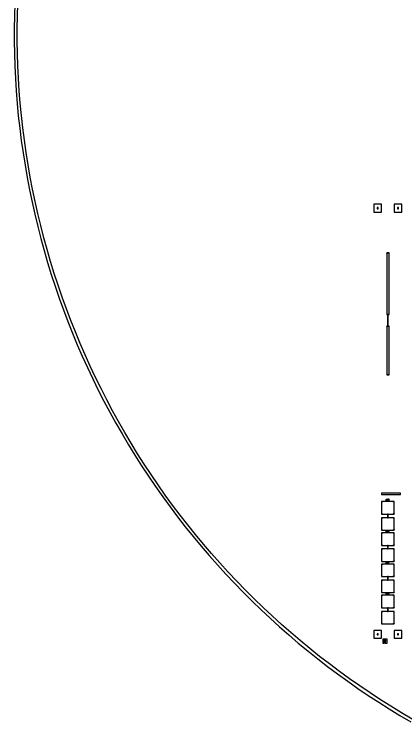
# Model space of a CAD drawing. Extents: x -50899 to 50899, y -48295 to 50898.
# Drawn here: x -50899 to -25850, y -44030 to 1302 of the extents above; entities that cross this region are included whole.
import ezdxf

# ---------------------------------------------------------------- set-up
doc = ezdxf.new("R2010")
doc.units = 0

# ---------------------------------------------------------------- blocks, each defined once
blk = doc.blocks.new('A')
for points in [[(-100, 28250), (-100, 27750), (400, 27750), (400, 28250), (-100, 28250)], [(1200, 28250), (1200, 27750), (1700, 27750), (1700, 28250), (1200, 28250)], [(110, 28040), (110, 27960), (190, 27960), (190, 28040), (110, 28040)], [(1410, 28040), (1410, 27960), (1490, 27960), (1490, 28040), (1410, 28040)], [(725, 25130), (725, 21180), (875, 21180), (875, 25130), (725, 25130)], [(725, 25130), (725, 25090), (765, 25090), (765, 25130), (725, 25130)], [(725, 25090), (730, 25110), (745, 25125), (765, 25130), (765, 25110), (755, 25107), (748, 25100), (745, 25090), (725, 25090)], [(745, 25090), (748, 25100), (755, 25107), (765, 25110), (765, 25090), (765, 25090), (765, 25090), (765, 25090), (745, 25090)], [(835, 25130), (835, 25090), (875, 25090), (875, 25130), (835, 25130)], [(875, 25090), (870, 25110), (855, 25125), (835, 25130), (835, 25110), (845, 25107), (852, 25100), (855, 25090), (875, 25090)], [(855, 25090), (852, 25100), (845, 25107), (835, 25110), (835, 25090), (835, 25090), (835, 25090), (835, 25090), (855, 25090)], [(765, 21180), (765, 21220), (725, 21220), (725, 21180), (765, 21180)], [(725, 21220), (730, 21200), (745, 21185), (765, 21180), (765, 21200), (755, 21203), (748, 21210), (745, 21220), (725, 21220)], [(745, 21220), (748, 21210), (755, 21203), (765, 21200), (765, 21220), (765, 21220), (765, 21220), (765, 21220), (745, 21220)], [(775, 21180), (775, 21170), (785, 21170), (785, 21180), (775, 21180)], [(785, 21170), (784, 21175), (780, 21179), (775, 21180), (775, 21175), (777, 21174), (779, 21172), (780, 21170), (785, 21170)], [(780, 21170), (779, 21172), (777, 21174), (775, 21175), (775, 21170), (775, 21170), (775, 21170), (775, 21170), (780, 21170)], [(785, 21180), (785, 20810), (815, 20810), (815, 21180), (785, 21180)], [(815, 21180), (815, 21170), (825, 21170), (825, 21180), (815, 21180)], [(815, 21170), (816, 21175), (820, 21179), (825, 21180), (825, 21175), (822, 21174), (821, 21172), (820, 21170), (815, 21170)], [(820, 21170), (821, 21172), (822, 21174), (825, 21175), (825, 21170), (825, 21170), (825, 21170), (825, 21170), (820, 21170)], [(875, 21180), (875, 21220), (835, 21220), (835, 21180), (875, 21180)], [(875, 21220), (870, 21200), (855, 21185), (835, 21180), (835, 21200), (845, 21203), (852, 21210), (855, 21220), (875, 21220)], [(855, 21220), (852, 21210), (845, 21203), (835, 21200), (835, 21220), (835, 21220), (835, 21220), (835, 21220), (855, 21220)], [(725, 20430), (725, 17330), (875, 17330), (875, 20430), (725, 20430)], [(725, 20430), (725, 20390), (765, 20390), (765, 20430), (725, 20430)], [(725, 20390), (730, 20410), (745, 20425), (765, 20430), (765, 20410), (755, 20407), (748, 20400), (745, 20390), (725, 20390)], [(745, 20390), (748, 20400), (755, 20407), (765, 20410), (765, 20390), (765, 20390), (765, 20390), (765, 20390), (745, 20390)], [(785, 20430), (785, 20440), (775, 20440), (775, 20430), (785, 20430)], [(785, 20440), (784, 20435), (780, 20431), (775, 20430), (775, 20435), (777, 20436), (779, 20438), (780, 20440), (785, 20440)], [(780, 20440), (779, 20438), (777, 20436), (775, 20435), (775, 20440), (775, 20440), (775, 20440), (775, 20440), (780, 20440)], [(785, 20780), (785, 20430), (815, 20430), (815, 20780), (785, 20780)], [(807, 20815), (807, 20820), (792, 20820), (792, 20815), (807, 20815)], [(792, 20775), (792, 20770), (807, 20770), (807, 20775), (792, 20775)], [(802, 20810), (802, 20815), (797, 20815), (797, 20810), (802, 20810)], [(797, 20780), (797, 20775), (802, 20775), (802, 20780), (797, 20780)], [(825, 20430), (825, 20440), (815, 20440), (815, 20430), (825, 20430)], [(815, 20440), (816, 20435), (820, 20431), (825, 20430), (825, 20435), (822, 20436), (821, 20438), (820, 20440), (815, 20440)], [(820, 20440), (821, 20438), (822, 20436), (825, 20435), (825, 20440), (825, 20440), (825, 20440), (825, 20440), (820, 20440)], [(835, 20430), (835, 20390), (875, 20390), (875, 20430), (835, 20430)], [(875, 20390), (870, 20410), (855, 20425), (835, 20430), (835, 20410), (845, 20407), (852, 20400), (855, 20390), (875, 20390)], [(855, 20390), (852, 20400), (845, 20407), (835, 20410), (835, 20390), (835, 20390), (835, 20390), (835, 20390), (855, 20390)], [(765, 17330), (765, 17370), (725, 17370), (725, 17330), (765, 17330)], [(725, 17370), (730, 17350), (745, 17335), (765, 17330), (765, 17350), (755, 17353), (748, 17360), (745, 17370), (725, 17370)], [(745, 17370), (748, 17360), (755, 17353), (765, 17350), (765, 17370), (765, 17370), (765, 17370), (765, 17370), (745, 17370)], [(875, 17330), (875, 17370), (835, 17370), (835, 17330), (875, 17330)], [(875, 17370), (870, 17350), (855, 17335), (835, 17330), (835, 17350), (845, 17353), (852, 17360), (855, 17370), (875, 17370)], [(855, 17370), (852, 17360), (845, 17353), (835, 17350), (835, 17370), (835, 17370), (835, 17370), (835, 17370), (855, 17370)], [(400, 9750), (400, 9650), (1600, 9650), (1600, 9750), (400, 9750)], [(400, 9200), (400, 8400), (1200, 8400), (1200, 9200), (400, 9200)], [(400, 9200), (400, 9160), (440, 9160), (440, 9200), (400, 9200)], [(400, 9160), (405, 9180), (420, 9195), (440, 9200), (440, 9180), (430, 9177), (423, 9170), (420, 9160), (400, 9160)], [(420, 9160), (423, 9170), (430, 9177), (440, 9180), (440, 9160), (440, 9160), (440, 9160), (440, 9160), (420, 9160)], [(700, 9250), (700, 9350), (775, 9350), (775, 9250), (750, 9250), (750, 9338), (725, 9338), (725, 9250), (700, 9250)], [(725, 9300), (725, 9312), (750, 9312), (750, 9300), (725, 9300)], [(800, 9250), (875, 9250), (875, 9350), (800, 9350), (800, 9338), (850, 9338), (850, 9306), (825, 9306), (825, 9294), (850, 9294), (850, 9262), (800, 9262), (800, 9250), (800, 9250)], [(1160, 9200), (1160, 9160), (1200, 9160), (1200, 9200), (1160, 9200)], [(1200, 9160), (1195, 9180), (1180, 9195), (1160, 9200), (1160, 9180), (1170, 9177), (1177, 9170), (1180, 9160), (1200, 9160)], [(1180, 9160), (1177, 9170), (1170, 9177), (1160, 9180), (1160, 9160), (1160, 9160), (1160, 9160), (1160, 9160), (1180, 9160)], [(440, 8400), (440, 8440), (400, 8440), (400, 8400), (440, 8400)], [(400, 8440), (405, 8420), (420, 8405), (440, 8400), (440, 8420), (430, 8423), (423, 8430), (420, 8440), (400, 8440)], [(400, 8170), (400, 7370), (1200, 7370), (1200, 8170), (400, 8170)], [(400, 8170), (400, 8130), (440, 8130), (440, 8170), (400, 8170)], [(400, 8130), (405, 8150), (420, 8165), (440, 8170), (440, 8150), (430, 8147), (423, 8140), (420, 8130), (400, 8130)], [(420, 8440), (423, 8430), (430, 8423), (440, 8420), (440, 8440), (440, 8440), (440, 8440), (440, 8440), (420, 8440)], [(775, 8400), (775, 8390), (785, 8390), (785, 8400), (775, 8400)], [(785, 8390), (784, 8395), (780, 8399), (775, 8400), (775, 8395), (777, 8394), (779, 8392), (780, 8390), (785, 8390)], [(780, 8390), (779, 8392), (777, 8394), (775, 8395), (775, 8390), (775, 8390), (775, 8390), (775, 8390), (780, 8390)], [(785, 8170), (785, 8180), (775, 8180), (775, 8170), (785, 8170)], [(785, 8180), (784, 8175), (780, 8171), (775, 8170), (775, 8175), (777, 8176), (779, 8178), (780, 8180), (785, 8180)], [(780, 8180), (779, 8178), (777, 8176), (775, 8175), (775, 8180), (775, 8180), (775, 8180), (775, 8180), (780, 8180)], [(785, 8400), (785, 8300), (815, 8300), (815, 8400), (785, 8400)], [(785, 8270), (785, 8170), (815, 8170), (815, 8270), (785, 8270)], [(807, 8305), (807, 8310), (792, 8310), (792, 8305), (807, 8305)], [(792, 8265), (792, 8260), (807, 8260), (807, 8265), (792, 8265)], [(802, 8300), (802, 8305), (797, 8305), (797, 8300), (802, 8300)], [(797, 8270), (797, 8265), (802, 8265), (802, 8270), (797, 8270)], [(815, 8400), (815, 8390), (825, 8390), (825, 8400), (815, 8400)], [(815, 8390), (816, 8395), (820, 8399), (825, 8400), (825, 8395), (822, 8394), (821, 8392), (820, 8390), (815, 8390)], [(825, 8170), (825, 8180), (815, 8180), (815, 8170), (825, 8170)], [(815, 8180), (816, 8175), (820, 8171), (825, 8170), (825, 8175), (822, 8176), (821, 8178), (820, 8180), (815, 8180)], [(820, 8390), (821, 8392), (822, 8394), (825, 8395), (825, 8390), (825, 8390), (825, 8390), (825, 8390), (820, 8390)], [(820, 8180), (821, 8178), (822, 8176), (825, 8175), (825, 8180), (825, 8180), (825, 8180), (825, 8180), (820, 8180)], [(1200, 8400), (1200, 8440), (1160, 8440), (1160, 8400), (1200, 8400)], [(1200, 8440), (1195, 8420), (1180, 8405), (1160, 8400), (1160, 8420), (1170, 8423), (1177, 8430), (1180, 8440), (1200, 8440)], [(1180, 8440), (1177, 8430), (1170, 8423), (1160, 8420), (1160, 8440), (1160, 8440), (1160, 8440), (1160, 8440), (1180, 8440)], [(1160, 8170), (1160, 8130), (1200, 8130), (1200, 8170), (1160, 8170)], [(1200, 8130), (1195, 8150), (1180, 8165), (1160, 8170), (1160, 8150), (1170, 8147), (1177, 8140), (1180, 8130), (1200, 8130)], [(420, 8130), (423, 8140), (430, 8147), (440, 8150), (440, 8130), (440, 8130), (440, 8130), (440, 8130), (420, 8130)], [(1180, 8130), (1177, 8140), (1170, 8147), (1160, 8150), (1160, 8130), (1160, 8130), (1160, 8130), (1160, 8130), (1180, 8130)], [(440, 7370), (440, 7410), (400, 7410), (400, 7370), (440, 7370)], [(400, 7410), (405, 7390), (420, 7375), (440, 7370), (440, 7390), (430, 7393), (423, 7400), (420, 7410), (400, 7410)], [(420, 7410), (423, 7400), (430, 7393), (440, 7390), (440, 7410), (440, 7410), (440, 7410), (440, 7410), (420, 7410)], [(700, 7250), (700, 7350), (775, 7350), (775, 7250), (750, 7250), (750, 7338), (725, 7338), (725, 7250), (700, 7250)], [(725, 7300), (725, 7312), (750, 7312), (750, 7300), (725, 7300)], [(800, 7250), (875, 7250), (875, 7262), (825, 7262), (825, 7275), (875, 7325), (875, 7350), (800, 7350), (800, 7338), (850, 7338), (850, 7325), (800, 7275), (800, 7250), (800, 7250)], [(1200, 7370), (1200, 7410), (1160, 7410), (1160, 7370), (1200, 7370)], [(1200, 7410), (1195, 7390), (1180, 7375), (1160, 7370), (1160, 7390), (1170, 7393), (1177, 7400), (1180, 7410), (1200, 7410)], [(1180, 7410), (1177, 7400), (1170, 7393), (1160, 7390), (1160, 7410), (1160, 7410), (1160, 7410), (1160, 7410), (1180, 7410)], [(400, 7200), (400, 6400), (1200, 6400), (1200, 7200), (400, 7200)], [(400, 7200), (400, 7160), (440, 7160), (440, 7200), (400, 7200)], [(400, 7160), (405, 7180), (420, 7195), (440, 7200), (440, 7180), (430, 7177), (423, 7170), (420, 7160), (400, 7160)], [(420, 7160), (423, 7170), (430, 7177), (440, 7180), (440, 7160), (440, 7160), (440, 7160), (440, 7160), (420, 7160)], [(1160, 7200), (1160, 7160), (1200, 7160), (1200, 7200), (1160, 7200)], [(1200, 7160), (1195, 7180), (1180, 7195), (1160, 7200), (1160, 7180), (1170, 7177), (1177, 7170), (1180, 7160), (1200, 7160)], [(1180, 7160), (1177, 7170), (1170, 7177), (1160, 7180), (1160, 7160), (1160, 7160), (1160, 7160), (1160, 7160), (1180, 7160)], [(440, 6400), (440, 6440), (400, 6440), (400, 6400), (440, 6400)], [(400, 6440), (405, 6420), (420, 6405), (440, 6400), (440, 6420), (430, 6423), (423, 6430), (420, 6440), (400, 6440)], [(420, 6440), (423, 6430), (430, 6423), (440, 6420), (440, 6440), (440, 6440), (440, 6440), (440, 6440), (420, 6440)], [(775, 6400), (775, 6390), (785, 6390), (785, 6400), (775, 6400)], [(785, 6390), (784, 6395), (780, 6399), (775, 6400), (775, 6395), (777, 6394), (779, 6392), (780, 6390), (785, 6390)], [(780, 6390), (779, 6392), (777, 6394), (775, 6395), (775, 6390), (775, 6390), (775, 6390), (775, 6390), (780, 6390)], [(785, 6400), (785, 6300), (815, 6300), (815, 6400), (785, 6400)], [(815, 6400), (815, 6390), (825, 6390), (825, 6400), (815, 6400)], [(815, 6390), (816, 6395), (820, 6399), (825, 6400), (825, 6395), (822, 6394), (821, 6392), (820, 6390), (815, 6390)], [(820, 6390), (821, 6392), (822, 6394), (825, 6395), (825, 6390), (825, 6390), (825, 6390), (825, 6390), (820, 6390)], [(1200, 6400), (1200, 6440), (1160, 6440), (1160, 6400), (1200, 6400)], [(1200, 6440), (1195, 6420), (1180, 6405), (1160, 6400), (1160, 6420), (1170, 6423), (1177, 6430), (1180, 6440), (1200, 6440)], [(1180, 6440), (1177, 6430), (1170, 6423), (1160, 6420), (1160, 6440), (1160, 6440), (1160, 6440), (1160, 6440), (1180, 6440)], [(400, 6170), (400, 5370), (1200, 5370), (1200, 6170), (400, 6170)], [(400, 6170), (400, 6130), (440, 6130), (440, 6170), (400, 6170)], [(400, 6130), (405, 6150), (420, 6165), (440, 6170), (440, 6150), (430, 6147), (423, 6140), (420, 6130), (400, 6130)], [(420, 6130), (423, 6140), (430, 6147), (440, 6150), (440, 6130), (440, 6130), (440, 6130), (440, 6130), (420, 6130)], [(785, 6170), (785, 6180), (775, 6180), (775, 6170), (785, 6170)], [(785, 6180), (784, 6175), (780, 6171), (775, 6170), (775, 6175), (777, 6176), (779, 6178), (780, 6180), (785, 6180)], [(780, 6180), (779, 6178), (777, 6176), (775, 6175), (775, 6180), (775, 6180), (775, 6180), (775, 6180), (780, 6180)], [(785, 6270), (785, 6170), (815, 6170), (815, 6270), (785, 6270)], [(807, 6305), (807, 6310), (792, 6310), (792, 6305), (807, 6305)], [(792, 6265), (792, 6260), (807, 6260), (807, 6265), (792, 6265)], [(802, 6300), (802, 6305), (797, 6305), (797, 6300), (802, 6300)], [(797, 6270), (797, 6265), (802, 6265), (802, 6270), (797, 6270)], [(825, 6170), (825, 6180), (815, 6180), (815, 6170), (825, 6170)], [(815, 6180), (816, 6175), (820, 6171), (825, 6170), (825, 6175), (822, 6176), (821, 6178), (820, 6180), (815, 6180)], [(820, 6180), (821, 6178), (822, 6176), (825, 6175), (825, 6180), (825, 6180), (825, 6180), (825, 6180), (820, 6180)], [(1160, 6170), (1160, 6130), (1200, 6130), (1200, 6170), (1160, 6170)], [(1200, 6130), (1195, 6150), (1180, 6165), (1160, 6170), (1160, 6150), (1170, 6147), (1177, 6140), (1180, 6130), (1200, 6130)], [(1180, 6130), (1177, 6140), (1170, 6147), (1160, 6150), (1160, 6130), (1160, 6130), (1160, 6130), (1160, 6130), (1180, 6130)], [(440, 5370), (440, 5410), (400, 5410), (400, 5370), (440, 5370)], [(400, 5410), (405, 5390), (420, 5375), (440, 5370), (440, 5390), (430, 5393), (423, 5400), (420, 5410), (400, 5410)], [(400, 5200), (400, 4400), (1200, 4400), (1200, 5200), (400, 5200)], [(400, 5200), (400, 5160), (440, 5160), (440, 5200), (400, 5200)], [(400, 5160), (405, 5180), (420, 5195), (440, 5200), (440, 5180), (430, 5177), (423, 5170), (420, 5160), (400, 5160)], [(420, 5410), (423, 5400), (430, 5393), (440, 5390), (440, 5410), (440, 5410), (440, 5410), (440, 5410), (420, 5410)], [(420, 5160), (423, 5170), (430, 5177), (440, 5180), (440, 5160), (440, 5160), (440, 5160), (440, 5160), (420, 5160)], [(700, 5250), (700, 5350), (775, 5350), (775, 5250), (750, 5250), (750, 5338), (725, 5338), (725, 5250), (700, 5250)], [(725, 5300), (725, 5312), (750, 5312), (750, 5300), (725, 5300)], [(800, 5250), (875, 5250), (875, 5262), (850, 5262), (850, 5350), (825, 5350), (800, 5338), (800, 5325), (825, 5325), (825, 5262), (800, 5262), (800, 5250), (800, 5250)], [(1200, 5370), (1200, 5410), (1160, 5410), (1160, 5370), (1200, 5370)], [(1200, 5410), (1195, 5390), (1180, 5375), (1160, 5370), (1160, 5390), (1170, 5393), (1177, 5400), (1180, 5410), (1200, 5410)], [(1180, 5410), (1177, 5400), (1170, 5393), (1160, 5390), (1160, 5410), (1160, 5410), (1160, 5410), (1160, 5410), (1180, 5410)], [(1160, 5200), (1160, 5160), (1200, 5160), (1200, 5200), (1160, 5200)], [(1200, 5160), (1195, 5180), (1180, 5195), (1160, 5200), (1160, 5180), (1170, 5177), (1177, 5170), (1180, 5160), (1200, 5160)], [(1180, 5160), (1177, 5170), (1170, 5177), (1160, 5180), (1160, 5160), (1160, 5160), (1160, 5160), (1160, 5160), (1180, 5160)], [(440, 4400), (440, 4440), (400, 4440), (400, 4400), (440, 4400)], [(400, 4440), (405, 4420), (420, 4405), (440, 4400), (440, 4420), (430, 4423), (423, 4430), (420, 4440), (400, 4440)], [(400, 4170), (400, 3370), (1200, 3370), (1200, 4170), (400, 4170)], [(400, 4170), (400, 4130), (440, 4130), (440, 4170), (400, 4170)], [(400, 4130), (405, 4150), (420, 4165), (440, 4170), (440, 4150), (430, 4147), (423, 4140), (420, 4130), (400, 4130)], [(420, 4440), (423, 4430), (430, 4423), (440, 4420), (440, 4440), (440, 4440), (440, 4440), (440, 4440), (420, 4440)], [(420, 4130), (423, 4140), (430, 4147), (440, 4150), (440, 4130), (440, 4130), (440, 4130), (440, 4130), (420, 4130)], [(775, 4400), (775, 4390), (785, 4390), (785, 4400), (775, 4400)], [(785, 4390), (784, 4395), (780, 4399), (775, 4400), (775, 4395), (777, 4394), (779, 4392), (780, 4390), (785, 4390)], [(780, 4390), (779, 4392), (777, 4394), (775, 4395), (775, 4390), (775, 4390), (775, 4390), (775, 4390), (780, 4390)], [(785, 4170), (785, 4180), (775, 4180), (775, 4170), (785, 4170)], [(785, 4180), (784, 4175), (780, 4171), (775, 4170), (775, 4175), (777, 4176), (779, 4178), (780, 4180), (785, 4180)], [(780, 4180), (779, 4178), (777, 4176), (775, 4175), (775, 4180), (775, 4180), (775, 4180), (775, 4180), (780, 4180)], [(785, 4400), (785, 4300), (815, 4300), (815, 4400), (785, 4400)], [(785, 4270), (785, 4170), (815, 4170), (815, 4270), (785, 4270)], [(807, 4305), (807, 4310), (792, 4310), (792, 4305), (807, 4305)], [(792, 4265), (792, 4260), (807, 4260), (807, 4265), (792, 4265)], [(802, 4300), (802, 4305), (797, 4305), (797, 4300), (802, 4300)], [(797, 4270), (797, 4265), (802, 4265), (802, 4270), (797, 4270)], [(815, 4400), (815, 4390), (825, 4390), (825, 4400), (815, 4400)], [(815, 4390), (816, 4395), (820, 4399), (825, 4400), (825, 4395), (822, 4394), (821, 4392), (820, 4390), (815, 4390)], [(825, 4170), (825, 4180), (815, 4180), (815, 4170), (825, 4170)], [(815, 4180), (816, 4175), (820, 4171), (825, 4170), (825, 4175), (822, 4176), (821, 4178), (820, 4180), (815, 4180)], [(820, 4390), (821, 4392), (822, 4394), (825, 4395), (825, 4390), (825, 4390), (825, 4390), (825, 4390), (820, 4390)], [(820, 4180), (821, 4178), (822, 4176), (825, 4175), (825, 4180), (825, 4180), (825, 4180), (825, 4180), (820, 4180)], [(1200, 4400), (1200, 4440), (1160, 4440), (1160, 4400), (1200, 4400)], [(1200, 4440), (1195, 4420), (1180, 4405), (1160, 4400), (1160, 4420), (1170, 4423), (1177, 4430), (1180, 4440), (1200, 4440)], [(1180, 4440), (1177, 4430), (1170, 4423), (1160, 4420), (1160, 4440), (1160, 4440), (1160, 4440), (1160, 4440), (1180, 4440)], [(1160, 4170), (1160, 4130), (1200, 4130), (1200, 4170), (1160, 4170)], [(1200, 4130), (1195, 4150), (1180, 4165), (1160, 4170), (1160, 4150), (1170, 4147), (1177, 4140), (1180, 4130), (1200, 4130)], [(1180, 4130), (1177, 4140), (1170, 4147), (1160, 4150), (1160, 4130), (1160, 4130), (1160, 4130), (1160, 4130), (1180, 4130)], [(440, 3370), (440, 3410), (400, 3410), (400, 3370), (440, 3370)], [(400, 3410), (405, 3390), (420, 3375), (440, 3370), (440, 3390), (430, 3393), (423, 3400), (420, 3410), (400, 3410)], [(400, 3200), (400, 2400), (1200, 2400), (1200, 3200), (400, 3200)], [(400, 3200), (400, 3160), (440, 3160), (440, 3200), (400, 3200)], [(400, 3160), (405, 3180), (420, 3195), (440, 3200), (440, 3180), (430, 3177), (423, 3170), (420, 3160), (400, 3160)], [(420, 3410), (423, 3400), (430, 3393), (440, 3390), (440, 3410), (440, 3410), (440, 3410), (440, 3410), (420, 3410)], [(420, 3160), (423, 3170), (430, 3177), (440, 3180), (440, 3160), (440, 3160), (440, 3160), (440, 3160), (420, 3160)], [(700, 3250), (700, 3350), (775, 3350), (775, 3250), (750, 3250), (750, 3338), (725, 3338), (725, 3250), (700, 3250)], [(725, 3300), (725, 3312), (750, 3312), (750, 3300), (725, 3300)], [(800, 3262), (825, 3250), (825, 3350), (800, 3338), (800, 3262)], [(825, 3250), (850, 3250), (875, 3262), (875, 3338), (850, 3350), (825, 3350), (825, 3338), (850, 3338), (850, 3262), (825, 3262), (825, 3250)], [(825, 3262), (838, 3262), (850, 3331), (850, 3338), (838, 3338), (825, 3269), (825, 3262)], [(1200, 3370), (1200, 3410), (1160, 3410), (1160, 3370), (1200, 3370)], [(1200, 3410), (1195, 3390), (1180, 3375), (1160, 3370), (1160, 3390), (1170, 3393), (1177, 3400), (1180, 3410), (1200, 3410)], [(1180, 3410), (1177, 3400), (1170, 3393), (1160, 3390), (1160, 3410), (1160, 3410), (1160, 3410), (1160, 3410), (1180, 3410)], [(1160, 3200), (1160, 3160), (1200, 3160), (1200, 3200), (1160, 3200)], [(1200, 3160), (1195, 3180), (1180, 3195), (1160, 3200), (1160, 3180), (1170, 3177), (1177, 3170), (1180, 3160), (1200, 3160)], [(1180, 3160), (1177, 3170), (1170, 3177), (1160, 3180), (1160, 3160), (1160, 3160), (1160, 3160), (1160, 3160), (1180, 3160)], [(440, 2400), (440, 2440), (400, 2440), (400, 2400), (440, 2400)], [(400, 2440), (405, 2420), (420, 2405), (440, 2400), (440, 2420), (430, 2423), (423, 2430), (420, 2440), (400, 2440)], [(420, 2440), (423, 2430), (430, 2423), (440, 2420), (440, 2440), (440, 2440), (440, 2440), (440, 2440), (420, 2440)], [(775, 2400), (775, 2390), (785, 2390), (785, 2400), (775, 2400)], [(785, 2390), (784, 2395), (780, 2399), (775, 2400), (775, 2395), (777, 2394), (779, 2392), (780, 2390), (785, 2390)], [(780, 2390), (779, 2392), (777, 2394), (775, 2395), (775, 2390), (775, 2390), (775, 2390), (775, 2390), (780, 2390)], [(785, 2400), (785, 2300), (815, 2300), (815, 2400), (785, 2400)], [(785, 2270), (785, 2170), (815, 2170), (815, 2270), (785, 2270)], [(807, 2305), (807, 2310), (792, 2310), (792, 2305), (807, 2305)], [(802, 2300), (802, 2305), (797, 2305), (797, 2300), (802, 2300)], [(797, 2270), (797, 2265), (802, 2265), (802, 2270), (797, 2270)], [(815, 2400), (815, 2390), (825, 2390), (825, 2400), (815, 2400)], [(815, 2390), (816, 2395), (820, 2399), (825, 2400), (825, 2395), (822, 2394), (821, 2392), (820, 2390), (815, 2390)], [(820, 2390), (821, 2392), (822, 2394), (825, 2395), (825, 2390), (825, 2390), (825, 2390), (825, 2390), (820, 2390)], [(1200, 2400), (1200, 2440), (1160, 2440), (1160, 2400), (1200, 2400)], [(1200, 2440), (1195, 2420), (1180, 2405), (1160, 2400), (1160, 2420), (1170, 2423), (1177, 2430), (1180, 2440), (1200, 2440)], [(1180, 2440), (1177, 2430), (1170, 2423), (1160, 2420), (1160, 2440), (1160, 2440), (1160, 2440), (1160, 2440), (1180, 2440)], [(400, 2170), (400, 1370), (1200, 1370), (1200, 2170), (400, 2170)], [(400, 2170), (400, 2130), (440, 2130), (440, 2170), (400, 2170)], [(400, 2130), (405, 2150), (420, 2165), (440, 2170), (440, 2150), (430, 2147), (423, 2140), (420, 2130), (400, 2130)], [(420, 2130), (423, 2140), (430, 2147), (440, 2150), (440, 2130), (440, 2130), (440, 2130), (440, 2130), (420, 2130)], [(785, 2170), (785, 2180), (775, 2180), (775, 2170), (785, 2170)], [(785, 2180), (784, 2175), (780, 2171), (775, 2170), (775, 2175), (777, 2176), (779, 2178), (780, 2180), (785, 2180)], [(780, 2180), (779, 2178), (777, 2176), (775, 2175), (775, 2180), (775, 2180), (775, 2180), (775, 2180), (780, 2180)], [(792, 2265), (792, 2260), (807, 2260), (807, 2265), (792, 2265)], [(825, 2170), (825, 2180), (815, 2180), (815, 2170), (825, 2170)], [(815, 2180), (816, 2175), (820, 2171), (825, 2170), (825, 2175), (822, 2176), (821, 2178), (820, 2180), (815, 2180)], [(820, 2180), (821, 2178), (822, 2176), (825, 2175), (825, 2180), (825, 2180), (825, 2180), (825, 2180), (820, 2180)], [(1160, 2170), (1160, 2130), (1200, 2130), (1200, 2170), (1160, 2170)], [(1200, 2130), (1195, 2150), (1180, 2165), (1160, 2170), (1160, 2150), (1170, 2147), (1177, 2140), (1180, 2130), (1200, 2130)], [(1180, 2130), (1177, 2140), (1170, 2147), (1160, 2150), (1160, 2130), (1160, 2130), (1160, 2130), (1160, 2130), (1180, 2130)], [(440, 1370), (440, 1410), (400, 1410), (400, 1370), (440, 1370)], [(400, 1410), (405, 1390), (420, 1375), (440, 1370), (440, 1390), (430, 1393), (423, 1400), (420, 1410), (400, 1410)], [(420, 1410), (423, 1400), (430, 1393), (440, 1390), (440, 1410), (440, 1410), (440, 1410), (440, 1410), (420, 1410)], [(1200, 1370), (1200, 1410), (1160, 1410), (1160, 1370), (1200, 1370)], [(1200, 1410), (1195, 1390), (1180, 1375), (1160, 1370), (1160, 1390), (1170, 1393), (1177, 1400), (1180, 1410), (1200, 1410)], [(1180, 1410), (1177, 1400), (1170, 1393), (1160, 1390), (1160, 1410), (1160, 1410), (1160, 1410), (1160, 1410), (1180, 1410)], [(-100, 950), (-100, 450), (400, 450), (400, 950), (-100, 950)], [(1200, 950), (1200, 450), (1700, 450), (1700, 950), (1200, 950)], [(110, 740), (110, 660), (190, 660), (190, 740), (110, 740)], [(1410, 740), (1410, 660), (1490, 660), (1490, 740), (1410, 740)], [(500, 120), (500, 420), (725, 420), (725, 120), (650, 120), (650, 382), (575, 382), (575, 120), (500, 120)], [(575, 270), (575, 308), (650, 308), (650, 270), (575, 270)]]:
    blk.add_lwpolyline(points)

msp = doc.modelspace()

# ---------------------------------------------------------------- linework, layer by layer
for points in [[(-50862, 1979), (-50886, 1180), (-50899, 380), (-50898, -419), (-50885, -1219), (-50860, -2018), (-50822, -2817), (-50771, -3615), (-50708, -4413), (-50633, -5209), (-50545, -6004), (-50444, -6797), (-50331, -7589), (-50206, -8378), (-50068, -9166), (-49918, -9952), (-49755, -10735), (-49580, -11515), (-49393, -12293), (-49194, -13067), (-48983, -13839), (-48759, -14606), (-48524, -15371), (-48276, -16131), (-48017, -16888), (-47746, -17640), (-47463, -18388), (-47168, -19131), (-46861, -19870), (-46543, -20604), (-46214, -21332), (-45873, -22056), (-45521, -22774), (-45158, -23486), (-44783, -24193), (-44397, -24893), (-44001, -25588), (-43593, -26276), (-43175, -26958), (-42746, -27633), (-42307, -28301), (-41857, -28962), (-41397, -29616), (-40926, -30263), (-40446, -30902), (-39955, -31534), (-39455, -32158), (-38945, -32774), (-38425, -33381), (-37896, -33981), (-37357, -34572), (-36810, -35155), (-36253, -35729), (-35687, -36294), (-35112, -36850), (-34529, -37397), (-33937, -37935), (-33337, -38464), (-32729, -38983), (-32112, -39492), (-31488, -39992), (-30855, -40482), (-30216, -40961), (-29568, -41431), (-28914, -41890), (-28252, -42340), (-27583, -42778), (-26908, -43206), (-26226, -43624), (-25537, -44030)], [(-25437, -43857), (-26123, -43452), (-26802, -43036), (-27475, -42610), (-28141, -42173), (-28800, -41726), (-29452, -41268), (-30097, -40800), (-30734, -40322), (-31364, -39835), (-31986, -39337), (-32600, -38830), (-33206, -38313), (-33804, -37786), (-34393, -37250), (-34974, -36705), (-35547, -36151), (-36110, -35588), (-36665, -35017), (-37211, -34436), (-37747, -33847), (-38274, -33250), (-38792, -32645), (-39300, -32031), (-39798, -31410), (-40287, -30781), (-40766, -30144), (-41234, -29500), (-41692, -28848), (-42141, -28190), (-42578, -27524), (-43005, -26852), (-43422, -26173), (-43828, -25487), (-44223, -24796), (-44607, -24098), (-44980, -23394), (-45342, -22684), (-45693, -21969), (-46032, -21249), (-46361, -20523), (-46677, -19792), (-46982, -19056), (-47276, -18316), (-47558, -17571), (-47828, -16821), (-48087, -16068), (-48333, -15310), (-48568, -14549), (-48790, -13784), (-49001, -13016), (-49199, -12244), (-49386, -11470), (-49560, -10693), (-49722, -9913), (-49871, -9130), (-50008, -8346), (-50133, -7559), (-50246, -6770), (-50346, -5980), (-50434, -5188), (-50509, -4395), (-50572, -3601), (-50622, -2806), (-50660, -2010), (-50685, -1214), (-50698, -418), (-50699, 379), (-50686, 1175), (-50662, 1971)]]:
    msp.add_lwpolyline(points)

# ---------------------------------------------------------------- block references
msp.add_blockref('A', (-27800, -39125))

doc.saveas('drawing.dxf')
